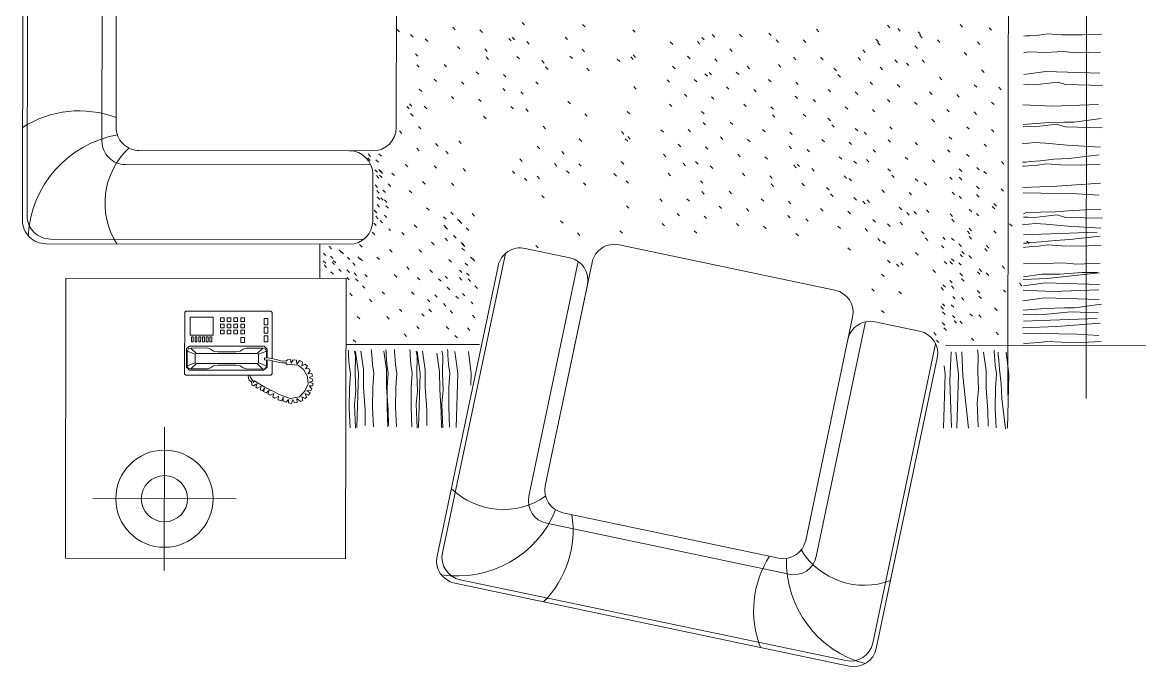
# Model space of a CAD drawing. Header units: metres. Extents: x -144 to 1000, y -717 to 29.
# Drawn here: x 644.379 to 646.543, y -565.524 to -564.282 of the extents above; entities that cross this region are included whole.
import ezdxf

# ---------------------------------------------------------------- set-up
doc = ezdxf.new("R2010")
doc.units = ezdxf.units.M
doc.layers.get('0').update_dxf_attribs({"color": 1})
doc.layers.add('G-IMPT', color=1, linetype='Continuous', lineweight=9)

# ---------------------------------------------------------------- blocks, each defined once
blk = doc.blocks.new('JUEGO DE SALA 3 - SALA 3_dwg-332581-Nivel 9')
at = {"layer": 'G-IMPT'}
for p, q in [((-2243.0396, 508.0171), (-2243.0404, 507.6313)), ((-2244.3372, 507.9053), (-2242.9374, 507.9023)), ((-2243.2362, 507.7932), (-2243.241, 507.7884)), ((-2243.1551, 507.7787), (-2243.1599, 507.7739)), ((-2243.2697, 507.7599), (-2243.2744, 507.7551)), ((-2243.5331, 507.7394), (-2243.5378, 507.7347)), ((-2243.3898, 507.7443), (-2243.3946, 507.7395)), ((-2243.3374, 507.7438), (-2243.3421, 507.739)), ((-2243.3087, 507.7298), (-2243.3135, 507.7251)), ((-2243.2562, 507.7293), (-2243.261, 507.7245)), ((-2243.1886, 507.7454), (-2243.1933, 507.7406)), ((-2243.1424, 507.7474), (-2243.1464, 507.7434)), ((-2243.1074, 507.7309), (-2243.1122, 507.7261)), ((-2243.0605, 507.7337), (-2243.0653, 507.7289)), ((-2243.6476, 507.7206), (-2243.6524, 507.7158)), ((-2243.5044, 507.7255), (-2243.5092, 507.7207)), ((-2243.4519, 507.725), (-2243.4567, 507.7202)), ((-2243.4233, 507.711), (-2243.4281, 507.7062)), ((-2243.3708, 507.7105), (-2243.3756, 507.7057)), ((-2243.3031, 507.7265), (-2243.3079, 507.7218)), ((-2243.2276, 507.7153), (-2243.2324, 507.7106)), ((-2243.222, 507.712), (-2243.2268, 507.7073)), ((-2243.1751, 507.7148), (-2243.1799, 507.7101)), ((-2243.6206, 507.6983), (-2243.6253, 507.6935)), ((-2243.5665, 507.7061), (-2243.5713, 507.7013)), ((-2243.5379, 507.6921), (-2243.5427, 507.6874)), ((-2243.4854, 507.6916), (-2243.4902, 507.6869)), ((-2243.3786, 507.6969), (-2243.3834, 507.6921)), ((-2243.3422, 507.6965), (-2243.347, 507.6917)), ((-2243.3261, 507.6964), (-2243.3309, 507.6916)), ((-2243.2897, 507.696), (-2243.2945, 507.6912)), ((-2243.1829, 507.7012), (-2243.1877, 507.6965)), ((-2243.1774, 507.698), (-2243.1821, 507.6932)), ((-2243.1409, 507.6975), (-2243.1457, 507.6928)), ((-2243.1304, 507.7007), (-2243.1352, 507.696)), ((-2243.094, 507.7003), (-2243.0988, 507.6956)), ((-2243.0493, 507.6862), (-2243.0541, 507.6815)), ((-2243.654, 507.6649), (-2243.6588, 507.6602)), ((-2243.6, 507.6728), (-2243.6048, 507.668)), ((-2243.4568, 507.6776), (-2243.4616, 507.6729)), ((-2243.4043, 507.6771), (-2243.4091, 507.6724)), ((-2243.2975, 507.6824), (-2243.3023, 507.6776)), ((-2243.2611, 507.682), (-2243.2659, 507.6772)), ((-2243.2555, 507.6787), (-2243.2603, 507.6739)), ((-2243.245, 507.6819), (-2243.2498, 507.6771)), ((-2243.2164, 507.6679), (-2243.2212, 507.6631)), ((-2243.2108, 507.6646), (-2243.2156, 507.6599)), ((-2243.2086, 507.6815), (-2243.2134, 507.6767)), ((-2243.1639, 507.6674), (-2243.1687, 507.6626)), ((-2243.1275, 507.667), (-2243.1323, 507.6622)), ((-2243.0962, 507.6835), (-2243.101, 507.6787)), ((-2243.5189, 507.6583), (-2243.5237, 507.6535)), ((-2243.4378, 507.6438), (-2243.4426, 507.639)), ((-2243.3757, 507.6631), (-2243.3804, 507.6584)), ((-2243.3598, 507.6448), (-2243.3646, 507.6401)), ((-2243.3596, 507.663), (-2243.3644, 507.6583)), ((-2243.331, 507.6491), (-2243.3358, 507.6443)), ((-2243.3232, 507.6626), (-2243.328, 507.6579)), ((-2243.289, 507.6454), (-2243.2938, 507.6406)), ((-2243.2785, 507.6486), (-2243.2833, 507.6438)), ((-2243.2421, 507.6481), (-2243.2469, 507.6434)), ((-2243.2311, 507.6623), (-2243.2359, 507.6575)), ((-2243.2025, 507.6483), (-2243.2072, 507.6435)), ((-2243.1969, 507.645), (-2243.2017, 507.6402)), ((-2243.1947, 507.6619), (-2243.1995, 507.6571)), ((-2243.1744, 507.6642), (-2243.1792, 507.6594)), ((-2243.1605, 507.6446), (-2243.1653, 507.6398)), ((-2243.15, 507.6478), (-2243.1548, 507.643)), ((-2243.1297, 507.6501), (-2243.1345, 507.6454)), ((-2243.1136, 507.6474), (-2243.1184, 507.6426)), ((-2243.0933, 507.6497), (-2243.0981, 507.6449)), ((-2243.0828, 507.6529), (-2243.0876, 507.6481)), ((-2243.0823, 507.6639), (-2243.0871, 507.6591)), ((-2243.6244, 507.6211), (-2243.6292, 507.6163)), ((-2243.5524, 507.6249), (-2243.5572, 507.6202)), ((-2243.4905, 507.6392), (-2243.4953, 507.6345)), ((-2243.4125, 507.6403), (-2243.4173, 507.6355)), ((-2243.2443, 507.6313), (-2243.2491, 507.6265)), ((-2243.2282, 507.6285), (-2243.2329, 507.6238)), ((-2243.1974, 507.6341), (-2243.2022, 507.6293)), ((-2243.1523, 507.6313), (-2243.1571, 507.6265)), ((-2243.1468, 507.628), (-2243.1515, 507.6232)), ((-2243.1158, 507.6305), (-2243.1206, 507.6258)), ((-2243.1103, 507.6276), (-2243.1151, 507.6228)), ((-2243.0999, 507.6308), (-2243.1046, 507.626)), ((-2243.0794, 507.6301), (-2243.0842, 507.6253)), ((-2243.0689, 507.6333), (-2243.0737, 507.6285)), ((-2243.524, 507.6059), (-2243.5288, 507.6011)), ((-2243.4713, 507.6104), (-2243.4761, 507.6057)), ((-2243.3933, 507.6115), (-2243.3981, 507.6067)), ((-2243.2967, 507.5998), (-2243.3015, 507.595)), ((-2243.1808, 507.6122), (-2243.1856, 507.6075)), ((-2243.0601, 507.6137), (-2243.0648, 507.609)), ((-2243.0457, 507.6188), (-2243.0503, 507.6142)), ((-2242.4664, 507.4909), (-2243.0431, 507.6124)), ((-2242.456, 507.4977), (-2243.0155, 507.6156)), ((-2243.6399, 507.5838), (-2243.6447, 507.579)), ((-2243.6335, 507.5869), (-2243.6383, 507.5822)), ((-2243.6127, 507.5779), (-2243.6175, 507.5731)), ((-2243.5859, 507.5916), (-2243.5907, 507.5868)), ((-2243.4268, 507.5781), (-2243.4315, 507.5734)), ((-2243.3566, 507.5782), (-2243.3614, 507.5734)), ((-2243.3494, 507.5952), (-2243.3542, 507.5905)), ((-2243.2551, 507.5905), (-2243.2599, 507.5857)), ((-2243.2427, 507.5979), (-2243.2474, 507.5932)), ((-2243.2143, 507.5789), (-2243.219, 507.5741)), ((-2243.0676, 507.5816), (-2243.0857, 507.4955)), ((-2243.5796, 507.5612), (-2243.5844, 507.5565)), ((-2243.5048, 507.5771), (-2243.5095, 507.5723)), ((-2243.3984, 507.5591), (-2243.4031, 507.5543)), ((-2243.3302, 507.5664), (-2243.335, 507.5617)), ((-2243.2933, 507.5756), (-2243.2981, 507.5708)), ((-2243.2916, 507.5618), (-2243.2964, 507.5571)), ((-2243.6462, 507.5445), (-2243.651, 507.5398)), ((-2243.5859, 507.5391), (-2243.5907, 507.5343)), ((-2243.5382, 507.5438), (-2243.543, 507.539)), ((-2243.3018, 507.5474), (-2243.3066, 507.5426)), ((-2243.273, 507.5491), (-2243.2778, 507.5443)), ((-2243.195, 507.5501), (-2243.1998, 507.5453)), ((-2243.1923, 507.5419), (-2243.1971, 507.5372)), ((-2243.1396, 507.5465), (-2243.1444, 507.5417)), ((-2243.6528, 507.5249), (-2243.6576, 507.5202)), ((-2243.5098, 507.5247), (-2243.5146, 507.52)), ((-2243.4571, 507.5293), (-2243.4619, 507.5245)), ((-2243.4318, 507.5258), (-2243.4366, 507.521)), ((-2243.3761, 507.5256), (-2243.3808, 507.5209)), ((-2243.3637, 507.5331), (-2243.3684, 507.5283)), ((-2243.3352, 507.514), (-2243.34, 507.5093)), ((-2243.2697, 507.5249), (-2243.2745, 507.5201)), ((-2243.2363, 507.5158), (-2243.2411, 507.511)), ((-2243.1995, 507.5249), (-2243.2043, 507.5201)), ((-2243.1731, 507.5131), (-2243.1779, 507.5084)), ((-2243.1029, 507.5132), (-2243.1077, 507.5084)), ((-2243.6258, 507.5026), (-2243.6305, 507.4978)), ((-2243.6194, 507.5058), (-2243.6241, 507.501)), ((-2243.5717, 507.5104), (-2243.5765, 507.5057)), ((-2243.5433, 507.4914), (-2243.5481, 507.4866)), ((-2243.4906, 507.4959), (-2243.4954, 507.4912)), ((-2243.4126, 507.497), (-2243.4174, 507.4922)), ((-2243.2781, 507.4967), (-2243.2829, 507.4919)), ((-2243.2413, 507.5058), (-2243.2461, 507.5011)), ((-2243.1447, 507.4941), (-2243.1495, 507.4893)), ((-2243.6052, 507.4771), (-2243.61, 507.4723)), ((-2243.4467, 507.4797), (-2243.4515, 507.4749)), ((-2243.394, 507.4842), (-2243.3988, 507.4795)), ((-2243.316, 507.4853), (-2243.3208, 507.4805)), ((-2243.3133, 507.4771), (-2243.3181, 507.4723)), ((-2243.2606, 507.4816), (-2243.2654, 507.4769)), ((-2242.6331, 507.3822), (-2243.0858, 507.4776)), ((-2243.5904, 507.4682), (-2243.5952, 507.4634)), ((-2243.5241, 507.4626), (-2243.5289, 507.4578)), ((-2243.4539, 507.4626), (-2243.4587, 507.4579)), ((-2243.4275, 507.4509), (-2243.4323, 507.4461)), ((-2243.3907, 507.46), (-2243.3955, 507.4552)), ((-2243.3573, 507.4509), (-2243.3621, 507.4462)), ((-2243.3205, 507.46), (-2243.3253, 507.4553)), ((-2243.2941, 507.4483), (-2243.2989, 507.4435)), ((-2243.2239, 507.4483), (-2243.2287, 507.4436)), ((-2243.0948, 507.4525), (-2242.6644, 507.3618)), ((-2243.5576, 507.4293), (-2243.5624, 507.4245)), ((-2243.4957, 507.4436), (-2243.5005, 507.4388)), ((-2243.3991, 507.4318), (-2243.4039, 507.4271)), ((-2243.3623, 507.441), (-2243.3671, 507.4362)), ((-2243.2657, 507.4293), (-2243.2705, 507.4245)), ((-2242.589, 506.6958), (-2242.4324, 507.4388)), ((-2242.422, 507.4456), (-2242.5822, 506.6853)), ((-2243.57, 507.4218), (-2243.5748, 507.417)), ((-2243.5292, 507.4102), (-2243.534, 507.4055)), ((-2243.4734, 507.4101), (-2243.4782, 507.4053)), ((-2243.461, 507.4175), (-2243.4658, 507.4128)), ((-2243.34, 507.4075), (-2243.3448, 507.4027)), ((-2243.3276, 507.415), (-2243.3324, 507.4102)), ((-2243.1469, 507.4185), (-2243.2346, 507.0026)), ((-2243.6451, 507.3881), (-2243.6499, 507.3833)), ((-2243.5911, 507.3959), (-2243.5958, 507.3912)), ((-2243.4326, 507.3985), (-2243.4374, 507.3937)), ((-2243.2992, 507.3959), (-2243.304, 507.3911)), ((-2243.6245, 507.3626), (-2243.6293, 507.3578)), ((-2243.51, 507.3814), (-2243.5147, 507.3767)), ((-2243.4815, 507.3624), (-2243.4863, 507.3576)), ((-2243.4134, 507.3697), (-2243.4182, 507.3649)), ((-2243.3765, 507.3788), (-2243.3813, 507.3741)), ((-2243.28, 507.3671), (-2243.2847, 507.3624)), ((-2243.5911, 507.3434), (-2243.5959, 507.3387)), ((-2243.5434, 507.3481), (-2243.5482, 507.3433)), ((-2243.5163, 507.3466), (-2243.521, 507.3419)), ((-2243.385, 507.3507), (-2243.3897, 507.3459)), ((-2243.3828, 507.3441), (-2243.3876, 507.3393)), ((-2243.3481, 507.3598), (-2243.3529, 507.355)), ((-2243.2516, 507.3481), (-2243.2563, 507.3433)), ((-2243.4469, 507.3364), (-2243.4516, 507.3316)), ((-2243.4197, 507.3349), (-2243.4245, 507.3302)), ((-2243.3134, 507.3338), (-2243.3182, 507.329)), ((-2243.2863, 507.3323), (-2243.291, 507.3276)), ((-2242.6977, 506.8625), (-2242.5992, 507.3301)), ((-2243.6246, 507.3101), (-2243.6293, 507.3053)), ((-2243.5769, 507.3147), (-2243.5817, 507.31)), ((-2243.4958, 507.3003), (-2243.5006, 507.2955)), ((-2243.4803, 507.303), (-2243.4851, 507.2983)), ((-2243.3624, 507.2977), (-2243.3672, 507.2929)), ((-2243.3469, 507.3004), (-2243.3517, 507.2957)), ((-2243.6379, 507.296), (-2243.6426, 507.2912)), ((-2243.5485, 507.2957), (-2243.5533, 507.2909)), ((-2243.4519, 507.284), (-2243.4567, 507.2792)), ((-2243.3992, 507.2885), (-2243.404, 507.2838)), ((-2243.3185, 507.2814), (-2243.3233, 507.2766)), ((-2243.2658, 507.286), (-2243.2706, 507.2812)), ((-2243.5738, 507.2542), (-2243.5786, 507.2494)), ((-2243.5293, 507.2669), (-2243.5341, 507.2622)), ((-2243.4327, 507.2552), (-2243.4375, 507.2504)), ((-2243.6357, 507.2399), (-2243.6405, 507.2351)), ((-2243.5628, 507.2336), (-2243.5676, 507.2288)), ((-2243.5009, 507.2479), (-2243.5057, 507.2431)), ((-2243.4043, 507.2362), (-2243.4091, 507.2314)), ((-2243.3675, 507.2453), (-2243.3723, 507.2405)), ((-2243.2993, 507.2526), (-2243.3041, 507.2479)), ((-2243.2709, 507.2336), (-2243.2757, 507.2288)), ((-2243.6073, 507.2208), (-2243.6121, 507.2161)), ((-2243.5344, 507.2145), (-2243.5392, 507.2098)), ((-2243.4662, 507.2219), (-2243.471, 507.2171)), ((-2243.3328, 507.2193), (-2243.3376, 507.2145)), ((-2243.588, 507.192), (-2243.5928, 507.1873)), ((-2243.4378, 507.2028), (-2243.4426, 507.1981)), ((-2243.3044, 507.2002), (-2243.3092, 507.1955)), ((-2243.6351, 507.1874), (-2243.6399, 507.1826)), ((-2243.6297, 507.1669), (-2243.6345, 507.1621)), ((-2243.5622, 507.1811), (-2243.567, 507.1763)), ((-2243.5596, 507.173), (-2243.5644, 507.1682)), ((-2243.5151, 507.1857), (-2243.5199, 507.181)), ((-2243.4867, 507.1667), (-2243.4915, 507.1619)), ((-2243.4656, 507.1694), (-2243.4704, 507.1646)), ((-2243.4186, 507.174), (-2243.4233, 507.1693)), ((-2243.3817, 507.1832), (-2243.3865, 507.1784)), ((-2243.3322, 507.1668), (-2243.337, 507.162)), ((-2243.2852, 507.1714), (-2243.2899, 507.1667)), ((-2243.6215, 507.1587), (-2243.6263, 507.1539)), ((-2243.5486, 507.1524), (-2243.5534, 507.1476)), ((-2243.3902, 507.155), (-2243.3949, 507.1502)), ((-2243.3533, 507.1641), (-2243.3581, 507.1594)), ((-2243.2568, 507.1524), (-2243.2615, 507.1476)), ((-2243.5931, 507.1396), (-2243.5979, 507.1349)), ((-2243.5202, 507.1334), (-2243.525, 507.1286)), ((-2243.452, 507.1407), (-2243.4568, 507.1359)), ((-2243.3868, 507.1308), (-2243.3916, 507.126)), ((-2243.3186, 507.1381), (-2243.3234, 507.1333)), ((-2243.621, 507.1062), (-2243.6257, 507.1014)), ((-2243.5739, 507.1109), (-2243.5787, 507.1061)), ((-2243.501, 507.1046), (-2243.5058, 507.0998)), ((-2243.4236, 507.1216), (-2243.4284, 507.1169)), ((-2243.3676, 507.102), (-2243.3724, 507.0972)), ((-2243.2902, 507.1191), (-2243.295, 507.1143)), ((-2243.5481, 507.0999), (-2243.5528, 507.0952)), ((-2243.4515, 507.0882), (-2243.4563, 507.0834)), ((-2243.4044, 507.0929), (-2243.4092, 507.0881)), ((-2243.3181, 507.0856), (-2243.3229, 507.0809)), ((-2243.271, 507.0903), (-2243.2758, 507.0855)), ((-2243.6445, 507.0339), (-2243.6493, 507.0292)), ((-2243.596, 507.0346), (-2243.6007, 507.0299)), ((-2243.592, 507.0299), (-2243.5968, 507.0252)), ((-2243.5349, 507.0358), (-2243.5397, 507.0311)), ((-2243.4869, 507.0234), (-2243.4916, 507.0186)), ((-2243.4383, 507.0241), (-2243.4431, 507.0193)), ((-2243.4344, 507.0194), (-2243.4391, 507.0147)), ((-2243.3534, 507.0208), (-2243.3582, 507.0161)), ((-2243.3049, 507.0215), (-2243.3097, 507.0168)), ((-2243.5879, 507.0041), (-2243.5927, 506.9993)), ((-2243.4482, 507.012), (-2243.453, 507.0072)), ((-2243.3903, 507.0117), (-2243.3951, 507.0069)), ((-2243.3671, 506.9975), (-2243.3718, 506.9928)), ((-2243.2569, 507.0091), (-2243.2616, 507.0043)), ((-2243.6548, 506.9374), (-2243.6596, 506.9326)), ((-2243.6069, 506.9364), (-2243.6117, 506.9316)), ((-2243.5701, 506.9455), (-2243.5749, 506.9407)), ((-2243.4827, 506.9415), (-2243.4874, 506.9368)), ((-2243.434, 506.9308), (-2243.4388, 506.9261)), ((-2243.3861, 506.9298), (-2243.3909, 506.925)), ((-2243.3493, 506.9389), (-2243.354, 506.9342)), ((-2243.1594, 506.9418), (-2243.1594, 506.9419)), ((-2243.5936, 506.9129), (-2243.5984, 506.9081)), ((-2243.5062, 506.9089), (-2243.511, 506.9041)), ((-2243.2527, 506.9272), (-2243.2575, 506.9225)), ((-2243.2278, 506.8214), (-2243.2097, 506.9075)), ((-2242.7498, 506.8286), (-2243.2024, 506.924)), ((-2243.6304, 506.9037), (-2243.6352, 506.899)), ((-2243.4096, 506.8972), (-2243.4144, 506.8924)), ((-2243.3728, 506.9063), (-2243.3776, 506.9015)), ((-2243.2762, 506.8946), (-2243.281, 506.8898)), ((-2243.5728, 506.866), (-2243.5776, 506.8612)), ((-2243.3864, 506.883), (-2243.3912, 506.8782)), ((-2243.5852, 506.8585), (-2243.59, 506.8537)), ((-2243.5444, 506.8469), (-2243.5492, 506.8422)), ((-2243.4586, 506.8611), (-2243.4633, 506.8563)), ((-2243.4199, 506.8497), (-2243.4247, 506.8449)), ((-2243.362, 506.8493), (-2243.3668, 506.8446)), ((-2243.3252, 506.8585), (-2243.3299, 506.8537)), ((-2243.2286, 506.8468), (-2243.2334, 506.842)), ((-2243.6586, 506.8207), (-2243.6633, 506.816)), ((-2243.6217, 506.8298), (-2243.6265, 506.8251)), ((-2243.492, 506.8277), (-2243.4968, 506.823)), ((-2243.3586, 506.8251), (-2243.3634, 506.8204)), ((-2243.6302, 506.8017), (-2243.6349, 506.7969)), ((-2243.5933, 506.8108), (-2243.5981, 506.806)), ((-2243.5252, 506.8181), (-2243.5299, 506.8134)), ((-2243.4968, 506.7991), (-2243.5015, 506.7943)), ((-2243.3955, 506.816), (-2243.4002, 506.8112)), ((-2243.3722, 506.8018), (-2243.377, 506.7971)), ((-2243.628, 506.7951), (-2243.6328, 506.7903)), ((-2243.5586, 506.7848), (-2243.5634, 506.78)), ((-2243.5315, 506.7833), (-2243.5362, 506.7786)), ((-2242.6411, 506.6618), (-2243.2178, 506.7834)), ((-2242.6343, 506.6514), (-2243.1938, 506.7693)), ((-2243.6444, 506.7395), (-2243.6492, 506.7348)), ((-2243.6076, 506.7487), (-2243.6124, 506.7439)), ((-2243.5921, 506.7515), (-2243.5969, 506.7467)), ((-2243.511, 506.737), (-2243.5158, 506.7322)), ((-2243.4779, 506.7465), (-2243.4827, 506.7418)), ((-2243.5637, 506.7324), (-2243.5685, 506.7276)), ((-2243.2903, 506.724), (-2243.2951, 506.7193)), ((-2243.2624, 506.7128), (-2243.2672, 506.708)), ((-2243.2064, 506.7212), (-2243.2112, 506.7165)), ((-2243.2035, 506.7249), (-2243.2082, 506.7201)), ((-2243.1755, 506.7136), (-2243.1803, 506.7088)), ((-2243.1642, 506.7165), (-2243.169, 506.7118)), ((-2243.1508, 506.7295), (-2243.1556, 506.7248)), ((-2243.1211, 506.7208), (-2243.1248, 506.7172)), ((-2243.094, 506.7247), (-2243.0988, 506.72)), ((-2243.0697, 506.715), (-2243.0745, 506.7103)), ((-2243.0423, 506.7332), (-2243.0428, 506.4761)), ((-2243.6127, 506.6963), (-2243.6175, 506.6915)), ((-2243.5445, 506.7036), (-2243.5493, 506.6989)), ((-2243.4303, 506.6987), (-2243.4351, 506.694)), ((-2243.3769, 506.7068), (-2243.3817, 506.702)), ((-2243.2796, 506.6961), (-2243.2843, 506.6913)), ((-2243.2758, 506.6998), (-2243.2806, 506.695)), ((-2243.2346, 506.7031), (-2243.2394, 506.6983)), ((-2243.2316, 506.7052), (-2243.2364, 506.7004)), ((-2243.2235, 506.7045), (-2243.2283, 506.6998)), ((-2243.1946, 506.711), (-2243.1994, 506.7062)), ((-2243.1814, 506.6998), (-2243.1862, 506.6951)), ((-2243.1667, 506.6997), (-2243.1715, 506.695)), ((-2243.1363, 506.7053), (-2243.1411, 506.7005)), ((-2243.1311, 506.6929), (-2243.1359, 506.6882)), ((-2243.0552, 506.6908), (-2243.06, 506.686)), ((-2243.6495, 506.6872), (-2243.6543, 506.6824)), ((-2243.578, 506.6703), (-2243.5828, 506.6655)), ((-2243.5161, 506.6846), (-2243.5209, 506.6798)), ((-2243.4104, 506.6735), (-2243.4152, 506.6687)), ((-2243.3492, 506.6842), (-2243.3539, 506.6795)), ((-2243.293, 506.6831), (-2243.2978, 506.6783)), ((-2243.2842, 506.6692), (-2243.2889, 506.6644)), ((-2243.2681, 506.6697), (-2243.2728, 506.665)), ((-2243.2651, 506.6719), (-2243.2698, 506.6671)), ((-2243.2479, 506.6886), (-2243.2527, 506.6838)), ((-2243.2426, 506.672), (-2243.2474, 506.6672)), ((-2243.2014, 506.6795), (-2243.2062, 506.6747)), ((-2243.1698, 506.6719), (-2243.1746, 506.6672)), ((-2243.1483, 506.6762), (-2243.153, 506.6715)), ((-2243.1032, 506.6817), (-2243.108, 506.6769)), ((-2243.0724, 506.6741), (-2243.0771, 506.6693)), ((-2243.5496, 506.6512), (-2243.5544, 506.6465)), ((-2243.4251, 506.654), (-2243.4299, 506.6492)), ((-2243.3826, 506.6509), (-2243.3874, 506.6461)), ((-2243.1646, 506.6596), (-2243.1694, 506.6548)), ((-2243.1338, 506.652), (-2243.1385, 506.6472)), ((-2243.1166, 506.6687), (-2243.1214, 506.6639)), ((-2243.6269, 506.6342), (-2243.6317, 506.6294)), ((-2243.4972, 506.632), (-2243.502, 506.6273)), ((-2243.352, 506.6288), (-2243.3568, 506.624)), ((-2243.3015, 506.6364), (-2243.3063, 506.6316)), ((-2243.2349, 506.6461), (-2243.2397, 506.6414)), ((-2243.1817, 506.6429), (-2243.1865, 506.6381)), ((-2243.1249, 506.6381), (-2243.1297, 506.6333)), ((-2243.1058, 506.6407), (-2243.1106, 506.636)), ((-2243.097, 506.6269), (-2243.1018, 506.6221)), ((-2243.6353, 506.606), (-2243.6401, 506.6012)), ((-2243.5985, 506.6151), (-2243.6033, 506.6104)), ((-2243.5774, 506.6178), (-2243.5822, 506.613)), ((-2243.5303, 506.6225), (-2243.5351, 506.6177)), ((-2243.483, 506.6058), (-2243.4878, 506.6011)), ((-2243.4586, 506.6206), (-2243.4633, 506.6159)), ((-2243.4161, 506.6175), (-2243.4209, 506.6128)), ((-2243.2684, 506.6128), (-2243.2732, 506.608)), ((-2243.2204, 506.6219), (-2243.2252, 506.6171)), ((-2243.1672, 506.6187), (-2243.172, 506.6139)), ((-2243.1393, 506.6074), (-2243.1441, 506.6026)), ((-2243.0727, 506.6172), (-2243.0775, 506.6124)), ((-2243.5019, 506.6034), (-2243.5067, 506.5986)), ((-2243.4968, 506.5984), (-2243.5016, 506.5937)), ((-2243.4496, 506.5842), (-2243.4544, 506.5794)), ((-2243.3855, 506.5954), (-2243.3903, 506.5907)), ((-2243.335, 506.6031), (-2243.3398, 506.5983)), ((-2243.2539, 506.5886), (-2243.2587, 506.5838)), ((-2243.1873, 506.5983), (-2243.1921, 506.5936)), ((-2243.1062, 506.5838), (-2243.111, 506.5791)), ((-2243.0582, 506.5929), (-2243.063, 506.5882)), ((-2243.884, 506.5742), (-2243.461, 506.5733)), ((-2243.6453, 506.5799), (-2243.6501, 506.5751)), ((-2243.3685, 506.5697), (-2243.3733, 506.565)), ((-2243.3474, 506.5627), (-2243.3522, 506.5579)), ((-2243.2622, 506.5622), (-2243.2658, 506.5586)), ((-2243.2208, 506.565), (-2243.2256, 506.5602)), ((-2243.1728, 506.5741), (-2243.1776, 506.5693)), ((-2243.4057, 506.5446), (-2243.4105, 506.5399)), ((-2243.394, 506.5389), (-2243.3988, 506.5341)), ((-2243.3756, 506.5446), (-2243.3804, 506.5398)), ((-2243.3726, 506.5467), (-2243.3774, 506.5419)), ((-2243.3646, 506.546), (-2243.3694, 506.5412)), ((-2243.3635, 506.54), (-2243.3683, 506.5352)), ((-2243.3357, 506.5525), (-2243.3405, 506.5477)), ((-2243.3346, 506.5406), (-2243.3394, 506.5359)), ((-2243.3224, 506.5413), (-2243.3272, 506.5366)), ((-2243.3208, 506.5481), (-2243.3256, 506.5433)), ((-2243.3166, 506.5551), (-2243.3214, 506.5503)), ((-2243.3078, 506.5412), (-2243.3126, 506.5364)), ((-2243.3053, 506.558), (-2243.3101, 506.5533)), ((-2243.2874, 506.5552), (-2243.2922, 506.5505)), ((-2243.2774, 506.5468), (-2243.2821, 506.542)), ((-2243.2063, 506.5407), (-2243.2111, 506.536)), ((-2243.1397, 506.5505), (-2243.1445, 506.5457)), ((-2243.0917, 506.5596), (-2243.0965, 506.5548)), ((-2243.4054, 506.5237), (-2243.4102, 506.519)), ((-2243.3974, 506.523), (-2243.4022, 506.5183)), ((-2243.3901, 506.0512), (-2243.3891, 506.5244)), ((-2243.3749, 506.537), (-2243.3796, 506.5323)), ((-2243.2811, 506.5279), (-2243.3711, 506.5281)), ((-2243.3457, 506.5372), (-2243.3504, 506.5324)), ((-2243.2966, 506.5357), (-2243.3014, 506.5309)), ((-2243.2853, 506.5386), (-2243.2901, 506.5338)), ((-2243.2722, 506.5344), (-2243.2769, 506.5297)), ((-2243.2543, 506.5316), (-2243.259, 506.5269)), ((-2243.1252, 506.5262), (-2243.13, 506.5215)), ((-2243.2464, 505.9068), (-2243.2451, 506.5098)), ((-2243.2306, 506.5074), (-2243.2354, 506.5026)), ((-2243.2068, 506.5042), (-2243.2116, 506.4994)), ((-2243.2039, 506.5079), (-2243.2087, 506.5031)), ((-2243.176, 506.4966), (-2243.1808, 506.4918)), ((-2243.1732, 506.5171), (-2243.1779, 506.5124)), ((-2243.1647, 506.4995), (-2243.1695, 506.4948)), ((-2243.1513, 506.5125), (-2243.1561, 506.5078)), ((-2243.092, 506.5026), (-2243.0968, 506.4979)), ((-2243.2374, 505.8978), (-2243.2362, 506.4828)), ((-2243.2066, 506.4838), (-2243.2114, 506.479)), ((-2243.1951, 506.494), (-2243.1999, 506.4892)), ((-2243.1818, 506.4828), (-2243.1866, 506.4781)), ((-2243.1672, 506.4827), (-2243.172, 506.4779)), ((-2243.1368, 506.4883), (-2243.1416, 506.4835)), ((-2243.0469, 506.495), (-2243.0517, 506.4902)), ((-2243.2203, 506.4679), (-2243.225, 506.4631)), ((-2243.2174, 506.4715), (-2243.2221, 506.4667)), ((-2243.2, 506.4566), (-2243.2048, 506.4518)), ((-2243.1969, 506.4541), (-2243.2017, 506.4494)), ((-2243.1835, 506.4671), (-2243.1883, 506.4624)), ((-2243.2273, 506.4486), (-2243.2321, 506.4438)), ((-2243.2141, 506.4374), (-2243.2189, 506.4327)), ((-2243.2083, 506.4512), (-2243.213, 506.4464)), ((-2243.1994, 506.4373), (-2243.2042, 506.4326)), ((-2243.1915, 506.439), (-2243.1963, 506.4342)), ((-2243.1781, 506.452), (-2243.1829, 506.4472)), ((-2243.2363, 506.426), (-2243.1698, 506.4259)), ((-2243.0131, 506.323), (-2243.0015, 506.3229)), ((-2242.7459, 505.9879), (-2242.7453, 506.2642)), ((-2242.9959, 506.1771), (-2243.0066, 506.1878)), ((-2243.0303, 506.17), (-2243.0019, 506.17)), ((-2242.8837, 506.1263), (-2242.6075, 506.1257)), ((-2244.9292, 506.0094), (-2243.4352, 506.0062)), ((-2245.0825, 505.8568), (-2243.2825, 505.8529)), ((-2245.0735, 505.8658), (-2243.2915, 505.8619))]:
    blk.add_line(p, q, dxfattribs=at)
at = {"layer": 'G-IMPT', "flags": 128}
for points in [[(-2243.6402, 507.9326), (-2243.6386, 507.8949), (-2243.6391, 507.8563), (-2243.6409, 507.8288), (-2243.6384, 507.8119), (-2243.6372, 507.7941), (-2243.6367, 507.7869), (-2243.6363, 507.783)], [(-2243.6055, 507.9308), (-2243.6039, 507.8846), (-2243.6065, 507.8588), (-2243.6049, 507.8249), (-2243.6058, 507.7919), (-2243.6042, 507.7826)], [(-2243.5647, 507.9294), (-2243.5679, 507.8253), (-2243.5625, 507.7829)], [(-2243.5411, 507.9347), (-2243.543, 507.8636), (-2243.5477, 507.8475), (-2243.5427, 507.8038), (-2243.5436, 507.7907), (-2243.5432, 507.7827)], [(-2243.5047, 507.9266), (-2243.5015, 507.8376), (-2243.5042, 507.7809)], [(-2243.4772, 507.932), (-2243.4706, 507.8799), (-2243.4702, 507.86), (-2243.469, 507.8232), (-2243.4657, 507.7812)], [(-2243.4597, 507.9335), (-2243.4616, 507.8624), (-2243.4663, 507.8463), (-2243.4613, 507.8026), (-2243.4621, 507.7895), (-2243.4617, 507.7815)], [(-2243.4224, 507.9305), (-2243.4263, 507.8665), (-2243.4302, 507.8246), (-2243.4311, 507.8038), (-2243.4286, 507.7793)], [(-2243.4071, 507.9279), (-2243.4005, 507.8694), (-2243.3988, 507.8415), (-2243.3959, 507.8139), (-2243.3947, 507.7957), (-2243.3935, 507.7868), (-2243.3935, 507.78)], [(-2243.3893, 507.93), (-2243.3877, 507.8923), (-2243.3882, 507.8537), (-2243.39, 507.8262), (-2243.3875, 507.8093), (-2243.3863, 507.7915), (-2243.3858, 507.7843), (-2243.3854, 507.7805)], [(-2243.353, 507.9303), (-2243.3468, 507.8464), (-2243.3444, 507.7807)], [(-2243.3293, 507.9277), (-2243.3319, 507.8851), (-2243.3342, 507.7813)], [(-2243.3029, 507.9312), (-2243.3, 507.8774), (-2243.2976, 507.8427), (-2243.296, 507.7872), (-2243.2935, 507.7817)], [(-2243.2851, 507.9342), (-2243.2869, 507.863), (-2243.2916, 507.8469), (-2243.2866, 507.8033), (-2243.2875, 507.7902), (-2243.2871, 507.7821)], [(-2243.2661, 507.9312), (-2243.27, 507.8672), (-2243.2739, 507.8253), (-2243.2748, 507.8045), (-2243.2723, 507.78)], [(-2243.2585, 507.9241), (-2243.2545, 507.8165), (-2243.2533, 507.7822)], [(-2243.2508, 507.9296), (-2243.2442, 507.8711), (-2243.2425, 507.8432), (-2243.2396, 507.8157), (-2243.2384, 507.7974), (-2243.2372, 507.7885), (-2243.2372, 507.7818)], [(-2243.233, 507.9317), (-2243.2314, 507.894), (-2243.2319, 507.8555), (-2243.2337, 507.8279), (-2243.2312, 507.811), (-2243.2299, 507.7932), (-2243.2295, 507.786), (-2243.2291, 507.7822)], [(-2243.1983, 507.9299), (-2243.1967, 507.8838), (-2243.1993, 507.8579), (-2243.1977, 507.824), (-2243.1986, 507.791), (-2243.197, 507.7817)], [(-2243.1807, 507.9248), (-2243.1804, 507.8947), (-2243.1775, 507.8515), (-2243.1772, 507.8172), (-2243.1722, 507.7816)], [(-2243.1799, 507.9282), (-2243.1687, 507.8274), (-2243.1671, 507.7812)], [(-2243.1575, 507.9286), (-2243.1607, 507.8244), (-2243.1552, 507.782)], [(-2243.1469, 507.9269), (-2243.1437, 507.8379), (-2243.1464, 507.7812)], [(-2243.1284, 507.9275), (-2243.1316, 507.8233), (-2243.1262, 507.7809)], [(-2243.1194, 507.9323), (-2243.1127, 507.8802), (-2243.1123, 507.8603), (-2243.1111, 507.8234), (-2243.1078, 507.7815)], [(-2243.1029, 507.9263), (-2243.1047, 507.8734), (-2243.0993, 507.8204), (-2243.1002, 507.8077), (-2243.099, 507.7815)], [(-2243.0826, 507.9297), (-2243.0764, 507.8458), (-2243.074, 507.7802)], [(-2243.0588, 507.9271), (-2243.0614, 507.8845), (-2243.0637, 507.7807)], [(-2243.0472, 507.9313), (-2243.0456, 507.8936), (-2243.0461, 507.8551), (-2243.0478, 507.8275), (-2243.0453, 507.8106), (-2243.0441, 507.7928), (-2243.0437, 507.7856), (-2243.0433, 507.7818)], [(-2243.0919, 507.9238), (-2243.0879, 507.8162), (-2243.0867, 507.7819)], [(-2245.2681, 506.4258), (-2245.2652, 507.7566), (-2242.9438, 507.7516)], [(-2242.8802, 507.7507), (-2242.9844, 507.7538), (-2243.0268, 507.7484)], [(-2242.8813, 507.729), (-2242.919, 507.7274), (-2242.9575, 507.7279), (-2242.985, 507.7296), (-2243.002, 507.7271), (-2243.0198, 507.7259), (-2243.027, 507.7255), (-2243.0308, 507.7251)], [(-2242.8794, 507.7468), (-2242.9378, 507.7401), (-2242.9658, 507.7385), (-2242.9933, 507.7356), (-2243.0115, 507.7343), (-2243.0204, 507.7331), (-2243.0272, 507.7331)], [(-2242.8841, 507.7133), (-2242.9142, 507.713), (-2242.9574, 507.7101), (-2242.9917, 507.7098), (-2243.0273, 507.7048)], [(-2242.883, 507.6943), (-2242.9292, 507.6927), (-2242.955, 507.6953), (-2242.9889, 507.6937), (-2243.022, 507.6946), (-2243.0313, 507.6929)], [(-2242.8808, 507.6758), (-2242.9816, 507.6646), (-2243.0278, 507.663)], [(-2242.8821, 507.6428), (-2242.9711, 507.6396), (-2243.0278, 507.6423)], [(-2242.8804, 507.6534), (-2242.9846, 507.6566), (-2243.027, 507.6512)], [(-2242.8805, 507.6275), (-2242.9847, 507.6307), (-2243.0005, 507.6287)], [(-2243.1576, 506.9415), (-2242.7702, 506.8598), (-2243.2006, 506.9505)], [(-2242.9641, 506.7167), (-2242.9866, 506.7174), (-2243.029, 506.712)], [(-2242.8825, 506.6883), (-2242.9867, 506.6915), (-2243.029, 506.6861)], [(-2242.8835, 506.6757), (-2242.9212, 506.6741), (-2242.9598, 506.6746), (-2242.9873, 506.6763), (-2243.0042, 506.6738), (-2243.022, 506.6726), (-2243.0292, 506.6722), (-2243.033, 506.6718)], [(-2242.8821, 506.6625), (-2242.9282, 506.6609), (-2242.9541, 506.6635), (-2242.9879, 506.6618), (-2243.021, 506.6628), (-2243.0303, 506.6611)], [(-2242.8824, 506.66), (-2242.9125, 506.6597), (-2242.9557, 506.6568), (-2242.99, 506.6565), (-2243.0256, 506.6515)], [(-2242.8864, 506.6321), (-2242.9165, 506.6318), (-2242.9597, 506.6289), (-2242.994, 506.6286), (-2243.0296, 506.6236)], [(-2242.8814, 506.6131), (-2242.9275, 506.6115), (-2242.9534, 506.6141), (-2242.9873, 506.6125), (-2243.0203, 506.6134), (-2243.0296, 506.6117)], [(-2242.8826, 506.6157), (-2242.9868, 506.6189), (-2243.0292, 506.6135)], [(-2242.8837, 506.6031), (-2242.9214, 506.6014), (-2242.9599, 506.6019), (-2242.9874, 506.6037), (-2243.0044, 506.6012), (-2243.0222, 506.6), (-2243.0294, 506.5996), (-2243.0332, 506.5991)], [(-2242.8837, 506.5733), (-2242.9214, 506.5717), (-2242.96, 506.5722), (-2242.9875, 506.574), (-2243.0044, 506.5715), (-2243.0222, 506.5702), (-2243.0294, 506.5698), (-2243.0333, 506.5694)], [(-2242.8838, 506.5568), (-2242.9215, 506.5552), (-2242.96, 506.5557), (-2242.9875, 506.5575), (-2243.0045, 506.555), (-2243.0223, 506.5537), (-2243.0295, 506.5533), (-2243.0333, 506.5529)], [(-2242.8866, 506.5577), (-2242.9166, 506.5573), (-2242.9599, 506.5544), (-2242.9942, 506.5541), (-2243.0297, 506.5491)], [(-2243.4162, 506.4832), (-2243.4171, 506.0782), (-2243.4161, 506.5282)], [(-2242.8838, 506.5289), (-2242.9215, 506.5273), (-2242.9601, 506.5278), (-2242.9876, 506.5296), (-2243.0045, 506.5271), (-2243.0223, 506.5258), (-2243.0295, 506.5254), (-2243.0333, 506.525)], [(-2242.8867, 506.5133), (-2242.9167, 506.5129), (-2242.9599, 506.51), (-2242.9943, 506.5097), (-2243.0298, 506.5047)], [(-2242.8829, 506.4968), (-2242.9871, 506.5), (-2243.0294, 506.4946)], [(-2242.8823, 506.4842), (-2242.92, 506.4825), (-2242.9586, 506.4831), (-2242.9861, 506.4848), (-2243.003, 506.4823), (-2243.0208, 506.4811), (-2243.028, 506.4807), (-2243.0319, 506.4802)], [(-2242.8816, 506.4942), (-2242.9278, 506.4926), (-2242.9536, 506.4952), (-2242.9875, 506.4936), (-2243.0205, 506.4945), (-2243.0299, 506.4928)], [(-2242.9864, 506.4024), (-2242.9871, 506.4103), (-2242.982, 506.4117), (-2242.9789, 506.4052)], [(-2242.9789, 506.4052), (-2242.976, 506.4117), (-2242.972, 506.4122), (-2242.9703, 506.4052)], [(-2242.9703, 506.4052), (-2242.9676, 506.4129), (-2242.9631, 506.4117), (-2242.9629, 506.4052), (-2242.9573, 506.41), (-2242.9535, 506.4081), (-2242.9542, 506.4008)], [(-2243.0168, 506.3297), (-2243.0139, 506.3417), (-2243.011, 506.3529), (-2243.0112, 506.3592), (-2243.0105, 506.3606), (-2243.0131, 506.3633), (-2243.0136, 506.369), (-2243.0066, 506.3702), (-2243.0133, 506.3743), (-2243.0128, 506.3808), (-2243.0051, 506.3815), (-2243.0119, 506.3868), (-2243.0087, 506.3923), (-2243.0015, 506.3909), (-2243.0049, 506.3976), (-2243.0013, 506.4019)], [(-2242.9838, 506.2909), (-2242.9794, 506.2919), (-2242.9768, 506.2938), (-2242.9736, 506.2959), (-2242.9722, 506.2974), (-2242.9698, 506.2974), (-2242.9727, 506.2998), (-2242.9683, 506.307), (-2242.9606, 506.3199), (-2242.9556, 506.3298), (-2242.9539, 506.3302), (-2242.9546, 506.3322), (-2242.9469, 506.3461), (-2242.9389, 506.3686), (-2242.9422, 506.3867), (-2242.9528, 506.397), (-2242.9667, 506.403), (-2242.9811, 506.4019), (-2242.9938, 506.3952), (-2243.003, 506.3837), (-2243.0042, 506.3685), (-2243.0033, 506.363)], [(-2243.0013, 506.4019), (-2242.9958, 506.3978), (-2242.9967, 506.4043), (-2242.9921, 506.4072), (-2242.9864, 506.4024)], [(-2242.9542, 506.4008), (-2242.9492, 506.4071), (-2242.9453, 506.4037), (-2242.9482, 506.3972), (-2242.9415, 506.4001), (-2242.9384, 506.3972), (-2242.9418, 506.3907), (-2242.9348, 506.3929)], [(-2242.9348, 506.3929), (-2242.9329, 506.3881), (-2242.9387, 506.3816), (-2242.9312, 506.3818)], [(-2242.9312, 506.3818), (-2242.9303, 506.377), (-2242.9365, 506.3734), (-2242.9291, 506.3713), (-2242.9303, 506.3653)], [(-2243.0033, 506.363), (-2243.0076, 506.3599), (-2243.0074, 506.3536), (-2243.0081, 506.3479), (-2243.011, 506.3366)], [(-2242.9363, 506.3453), (-2242.9435, 506.3461), (-2242.9392, 506.3391)], [(-2242.9303, 506.3653), (-2242.9368, 506.3653), (-2242.9317, 506.3605), (-2242.9334, 506.3549), (-2242.9411, 506.3552)], [(-2242.9411, 506.3552), (-2242.9342, 506.3525), (-2242.9363, 506.3453)], [(-2243.0158, 506.3337), (-2243.1047, 506.3338), (-2243.1071, 506.3315), (-2243.1074, 506.1678), (-2243.1051, 506.1654), (-2242.9865, 506.1652), (-2242.9841, 506.1675), (-2242.9837, 506.3312), (-2242.9861, 506.3336), (-2243.0117, 506.3336)], [(-2243.0169, 506.3242), (-2243.0336, 506.3242), (-2243.0395, 506.3183), (-2243.0398, 506.1748), (-2243.0351, 506.1688), (-2242.9995, 506.1688), (-2242.9936, 506.1747), (-2242.9933, 506.317), (-2242.9992, 506.3241), (-2243.0131, 506.3242)], [(-2243.0169, 506.323), (-2243.03, 506.323), (-2243.0348, 506.3206), (-2243.0359, 506.3159), (-2243.036, 506.2839), (-2243.0337, 506.2779), (-2243.0301, 506.272), (-2243.0289, 506.2637), (-2243.029, 506.2412)], [(-2243.0359, 506.3159), (-2243.0253, 506.3052), (-2243.0241, 506.3076), (-2243.03, 506.323)], [(-2243.011, 506.3366), (-2243.0127, 506.3289), (-2243.0134, 506.3194), (-2243.017, 506.3194), (-2243.0168, 506.3297)], [(-2243.0075, 506.3075), (-2243.0015, 506.3229), (-2242.9968, 506.3206), (-2242.9956, 506.3158), (-2242.9957, 506.2838), (-2242.9981, 506.2779), (-2243.0016, 506.2719), (-2243.0029, 506.2637)], [(-2242.9392, 506.3391), (-2242.9419, 506.3353), (-2242.9486, 506.3372), (-2242.945, 506.3307), (-2242.9477, 506.3257), (-2242.9541, 506.3278), (-2242.9498, 506.3223), (-2242.9522, 506.317), (-2242.9587, 506.3199), (-2242.9537, 506.3144), (-2242.9556, 506.3105), (-2242.9626, 506.3127), (-2242.9587, 506.3058), (-2242.9607, 506.3022), (-2242.9669, 506.3041), (-2242.9631, 506.2978), (-2242.964, 506.2952), (-2242.9667, 506.2945), (-2242.971, 506.2942), (-2242.9744, 506.2897), (-2242.9773, 506.288), (-2242.9838, 506.2873)], [(-2243.0253, 506.3052), (-2243.0254, 506.2412), (-2243.0255, 506.1878)], [(-2243.0063, 506.3052), (-2243.0075, 506.3075), (-2243.0241, 506.3076)], [(-2242.9956, 506.3158), (-2243.0063, 506.3052), (-2243.0065, 506.2411), (-2243.0066, 506.1878), (-2243.0078, 506.1854)], [(-2243.0029, 506.2293), (-2243.0029, 506.2411), (-2243.0029, 506.2637)], [(-2243.0244, 506.1854), (-2243.0303, 506.17), (-2243.0351, 506.1724), (-2243.0362, 506.1771), (-2243.0362, 506.2092), (-2243.0338, 506.2151), (-2243.0302, 506.221), (-2243.029, 506.2293), (-2243.029, 506.2412)], [(-2243.0362, 506.1771), (-2243.0255, 506.1878), (-2243.0244, 506.1854), (-2243.0078, 506.1854), (-2243.0019, 506.17), (-2242.9971, 506.1723), (-2242.9959, 506.1771), (-2242.9959, 506.2091), (-2242.9982, 506.215)], [(-2242.9982, 506.215), (-2243.0018, 506.221), (-2243.0029, 506.2293)], [(-2243.8852, 506.0342), (-2243.4622, 506.0333), (-2244.9022, 506.0364)]]:
    blk.add_lwpolyline(points, dxfattribs=at)
for points in [[(-2242.6304, 507.3097), (-2242.7181, 506.8938)], [(-2242.6297, 506.4752), (-2243.1697, 506.4764), (-2243.1709, 505.9364), (-2242.6309, 505.9352)], [(-2243.081, 506.3255), (-2243.081, 506.3184), (-2243.0929, 506.3184), (-2243.0929, 506.3255)], [(-2243.0644, 506.3255), (-2243.0644, 506.3183), (-2243.0763, 506.3184), (-2243.0763, 506.3255)], [(-2243.0597, 506.3183), (-2243.0597, 506.3254), (-2243.0478, 506.3254), (-2243.0478, 506.3183)], [(-2243.0942, 506.2733), (-2243.087, 506.2733), (-2243.087, 506.2804), (-2243.0941, 506.2804)], [(-2243.0752, 506.2733), (-2243.0752, 506.2804), (-2243.0823, 506.2804), (-2243.0823, 506.2733)], [(-2243.0633, 506.2733), (-2243.0633, 506.2804), (-2243.0704, 506.2804), (-2243.0704, 506.2733)], [(-2243.0562, 506.2733), (-2243.0467, 506.2732), (-2243.0467, 506.2803), (-2243.0562, 506.2804)], [(-2243.0942, 506.2603), (-2243.0871, 506.2603), (-2243.0871, 506.2674), (-2243.0942, 506.2674)], [(-2243.0752, 506.2602), (-2243.0752, 506.2674), (-2243.0823, 506.2674), (-2243.0823, 506.2603)], [(-2243.0633, 506.2602), (-2243.0633, 506.2673), (-2243.0704, 506.2674), (-2243.0705, 506.2602)], [(-2243.0942, 506.2472), (-2243.0871, 506.2472), (-2243.0871, 506.2543), (-2243.0942, 506.2544)], [(-2243.0942, 506.2342), (-2243.0871, 506.2342), (-2243.0871, 506.2413), (-2243.0942, 506.2413)], [(-2243.0824, 506.2472), (-2243.0752, 506.2472), (-2243.0752, 506.2543), (-2243.0823, 506.2543)], [(-2243.0753, 506.2342), (-2243.0752, 506.2413), (-2243.0824, 506.2413), (-2243.0824, 506.2342)], [(-2243.0634, 506.2472), (-2243.0634, 506.2543), (-2243.0705, 506.2543), (-2243.0705, 506.2472)], [(-2243.0634, 506.2341), (-2243.0634, 506.2412), (-2243.0705, 506.2413), (-2243.0705, 506.2341)], [(-2243.0612, 506.176), (-2243.0611, 506.2199), (-2243.0955, 506.22), (-2243.0956, 506.1761)], [(-2243.048, 506.2175), (-2243.048, 506.2139), (-2243.0575, 506.214), (-2243.0575, 506.2175)], [(-2243.0481, 506.1961), (-2243.0481, 506.1926), (-2243.0576, 506.1926), (-2243.0576, 506.1962)], [(-2243.048, 506.2104), (-2243.048, 506.2068), (-2243.0575, 506.2068), (-2243.0575, 506.2104)], [(-2243.0481, 506.1997), (-2243.0575, 506.1997), (-2243.0575, 506.2033), (-2243.0481, 506.2033)], [(-2243.0481, 506.189), (-2243.0481, 506.1855), (-2243.0576, 506.1855), (-2243.0576, 506.189)], [(-2243.0481, 506.1819), (-2243.0481, 506.1784), (-2243.0576, 506.1784), (-2243.0576, 506.1819)]]:
    blk.add_lwpolyline(points, close=True, dxfattribs=at)
at = {"layer": 'G-IMPT'}
for radius in [0.0937, 0.0445]:
    blk.add_circle((-2242.7456, 506.126), radius, dxfattribs=at)
for centre, radius, start, end in [((-2243.0245, 507.5726), 0.044, 78.0987, 168.0987), ((-2242.7205, 507.475), 0.1428, 301.392, 20.588), ((-2243.0427, 507.4865), 0.044, 168.0987, 258.0987), ((-2242.465, 507.4546), 0.044, 348.0987, 78.0987), ((-2242.6239, 507.5286), 0.2042, 268.3329, 345.0689), ((-2242.4755, 507.4478), 0.044, 348.0987, 78.0987), ((-2243.1039, 507.4095), 0.044, 78.0987, 168.0987), ((-2242.6735, 507.3188), 0.044, 348.0987, 78.0987), ((-2242.6422, 507.3391), 0.044, 348.0987, 78.0987), ((-2242.5284, 507.4581), 0.1968, 237.4871, 290.9131), ((-2243.1915, 506.9936), 0.044, 168.0987, 258.0987), ((-2243.1666, 506.8984), 0.044, 78.0987, 168.0987), ((-2242.6846, 506.7168), 0.1968, 45.2843, 98.7103), ((-2242.7611, 506.9029), 0.044, 258.0987, 348.0987), ((-2242.7611, 506.9029), 0.044, 258.0987, 348.0987), ((-2242.7611, 506.9029), 0.044, 258.0987, 348.0987), ((-2242.8005, 506.6908), 0.2042, 351.1285, 67.8645), ((-2242.8672, 506.7788), 0.1428, 315.6094, 34.8054), ((-2242.7407, 506.8716), 0.044, 258.0987, 348.0987), ((-2243.1848, 506.8123), 0.044, 168.0987, 258.0987), ((-2242.632, 506.7048), 0.044, 258.0987, 348.0987), ((-2242.6253, 506.6944), 0.044, 258.0987, 348.0987), ((-2243.4611, 506.5283), 0.045, 359.8775, 89.8775), ((-2243.3712, 506.4831), 0.045, 89.8775, 179.8775), ((-2243.2812, 506.4829), 0.045, 359.8775, 89.8775), ((-2243.4621, 506.0783), 0.045, 269.8775, 359.8775), ((-2243.4621, 506.0783), 0.045, 269.8775, 359.8775), ((-2243.4351, 506.0512), 0.045, 269.8775, 359.8775), ((-2243.3153, 506.158), 0.1461, 223.1708, 302.3668), ((-2243.2922, 505.9621), 0.2014, 159.2659, 212.6919), ((-2243.2415, 506.0725), 0.2089, 190.1117, 266.8477), ((-2243.2914, 505.9069), 0.045, 269.8775, 359.8775), ((-2243.2824, 505.8979), 0.045, 269.8775, 359.8775)]:
    blk.add_arc(centre, radius, start, end, dxfattribs=at)
blk = doc.blocks.new('A')
at = {"rotation": 270.0423081231327}
blk.add_blockref('JUEGO DE SALA 3 - SALA 3_dwg-332581-Nivel 9', (139.1289, -2747.5535), dxfattribs=at)

msp = doc.modelspace()

# ---------------------------------------------------------------- block references
at = {"color": 3}
msp.add_blockref('A', (1.0534, -60.7655), dxfattribs=at)

doc.saveas('drawing.dxf')
